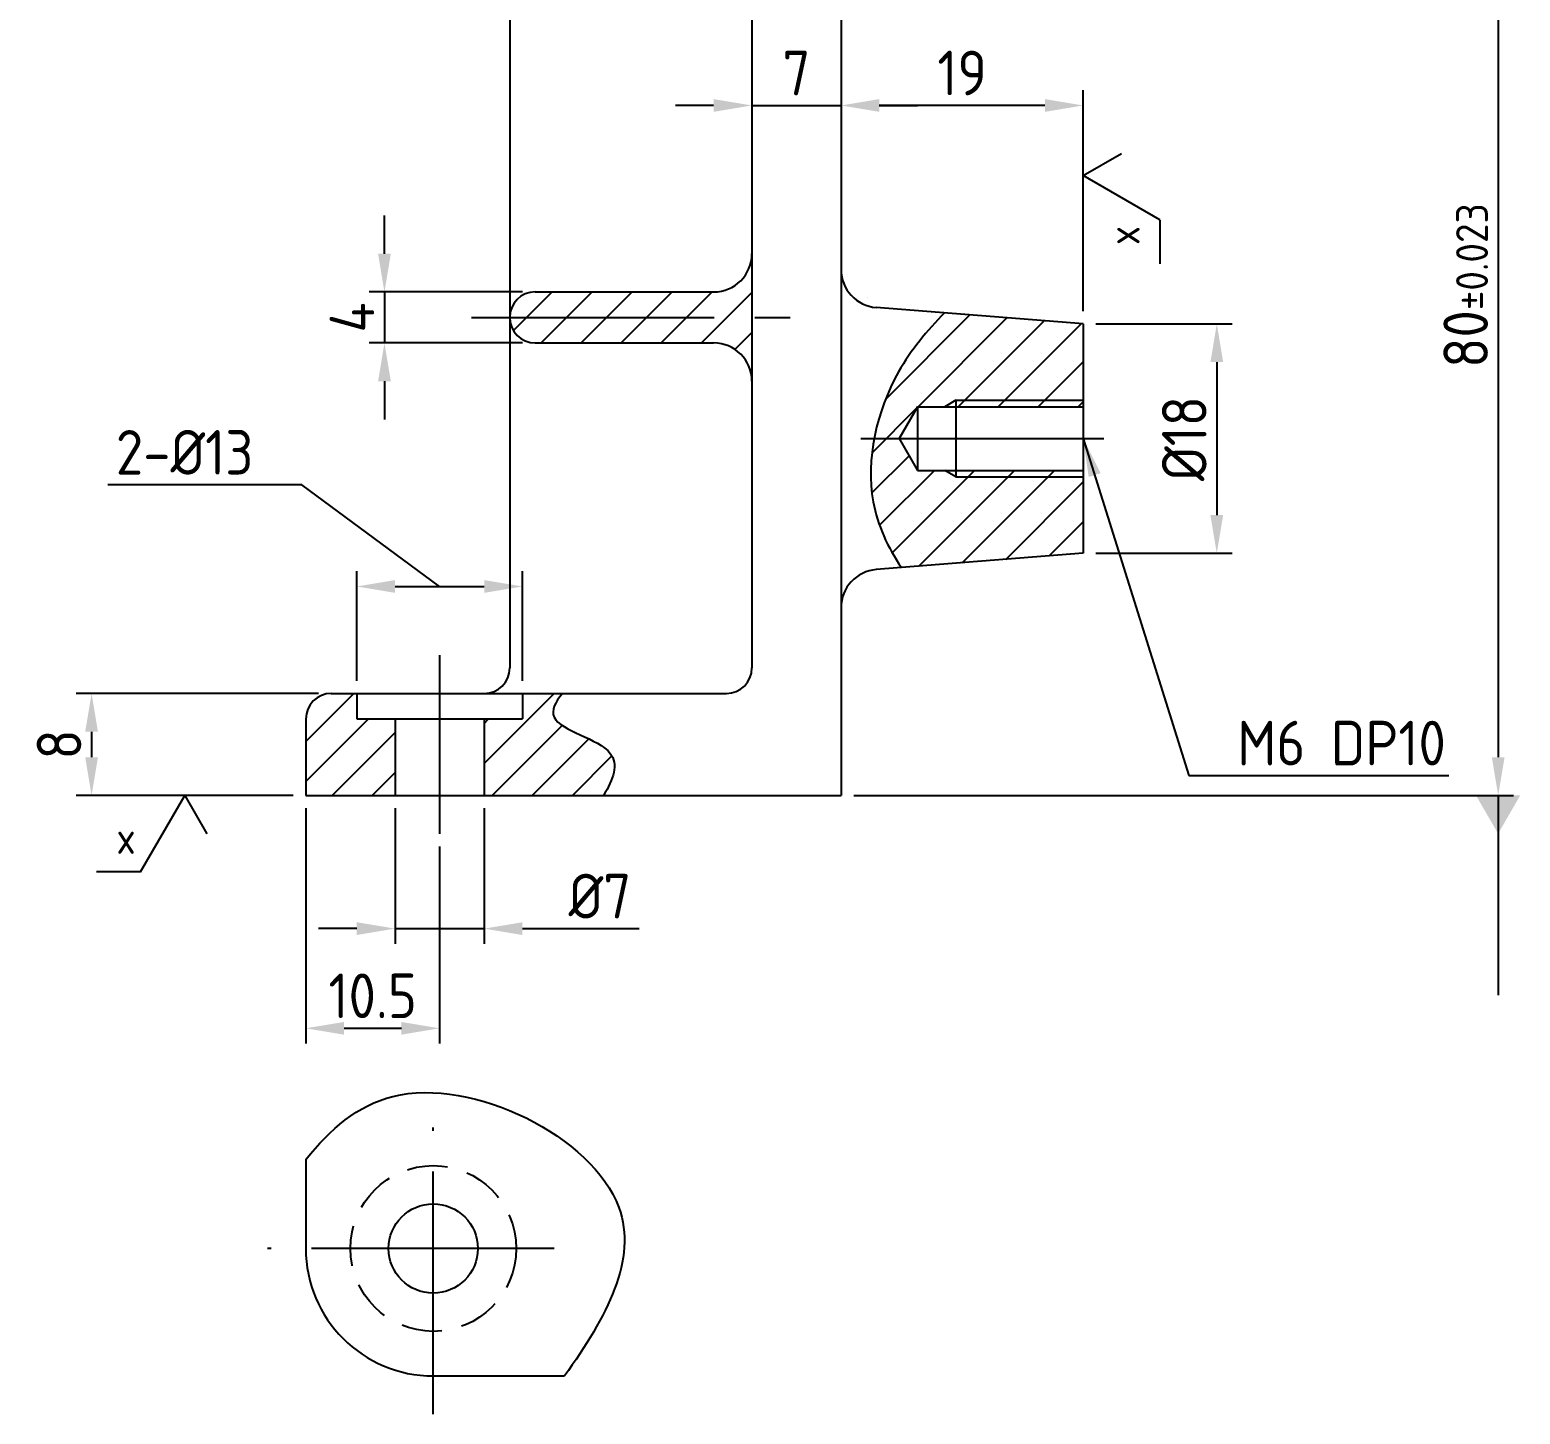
# Model space of a CAD drawing. Header units: millimetres. Extents: x 0 to 10991, y 0 to 768.
# Drawn here: x 1299.5 to 1416.4, y 459.2 to 567.8 of the extents above; entities that cross this region are included whole.
import ezdxf

# ---------------------------------------------------------------- set-up
doc = ezdxf.new("R2010")
doc.units = ezdxf.units.MM
doc.linetypes.add('CENTER2', pattern=[28.575, 19.05, -3.175, 3.175, -3.175])
doc.linetypes.add('HIDDEN2', pattern=[4.7625, 3.175, -1.5875])
for name, color, linetype in [('가는실선', 7, 'Continuous'), ('숨은선', 2, 'HIDDEN2'), ('외형선', 3, 'Continuous'), ('중심선', 7, 'CENTER2')]:
    doc.layers.add(name, color=color, linetype=linetype)
doc.styles.get("Standard").update_dxf_attribs({"font": 'isocp.shx', "bigfont": 'whgtxt.shx'})
doc.dimstyles.new('ISO-25', dxfattribs={"dimtxt": 3.5, "dimasz": 3, "dimexe": 1.2, "dimexo": 1, "dimgap": 0.8, "dimtad": 1, "dimdec": 3, "dimdsep": 46, "dimtxsty": 'Standard', "dimcen": 0, "dimclrd": 7, "dimclre": 7, "dimclrt": 2, "dimadec": 0, "dimazin": 2, "dimtfac": 1, "dimtdec": 3, "dimtmove": 0, "dimatfit": 3, "dimfxl": 0, "dimlwd": -1, "dimlwe": -1, "dimarcsym": 0})
pattern_1 = [(45, (73.4666, 0), (-1.5715448, 1.5715448), [])]

# ---------------------------------------------------------------- blocks, each defined once
blk = doc.blocks.new('*D375')
at = {"layer": 'Defpoints', "color": 0}
for p in [(1369.16, 587.75), (1363.16, 507.75), (1414.72, 507.75)]:
    blk.add_point(p, dxfattribs=at)
at = {"layer": '외형선', "color": 7}
for p, q in [((1370.16, 587.75), (1375.31, 587.75)), ((1383.36, 587.75), (1391.38, 587.75)), ((1406.13, 587.75), (1415.92, 587.75)), ((1414.72, 584.75), (1414.72, 510.75)), ((1364.16, 507.75), (1415.92, 507.75))]:
    blk.add_line(p, q, dxfattribs=at)
for points in [[(1414.22, 584.75), (1415.22, 584.75), (1414.72, 587.75)], [(1414.22, 510.75), (1415.22, 510.75), (1414.72, 507.75)]]:
    blk.add_solid(points, dxfattribs=at)
at = {"layer": '외형선', "color": 2, "insert": (1412.17, 547.75), "char_height": 3.5, "attachment_point": 5, "rotation": 90}
blk.add_mtext('80{\\H0.71429x;%%P0.023}', dxfattribs=at)
blk = doc.blocks.new('*D376')
at = {"layer": 'Defpoints', "color": 0}
for p in [(1382.16, 544.75), (1382.16, 526.75), (1392.64, 526.75)]:
    blk.add_point(p, dxfattribs=at)
at = {"layer": '외형선', "color": 7}
for p, q in [((1383.16, 544.75), (1393.84, 544.75)), ((1392.64, 541.75), (1392.64, 529.75)), ((1383.16, 526.75), (1393.84, 526.75))]:
    blk.add_line(p, q, dxfattribs=at)
for points in [[(1392.14, 541.75), (1393.14, 541.75), (1392.64, 544.75)], [(1392.14, 529.75), (1393.14, 529.75), (1392.64, 526.75)]]:
    blk.add_solid(points, dxfattribs=at)
at = {"layer": '외형선', "color": 2, "insert": (1390.09, 535.75), "char_height": 3.5, "attachment_point": 5, "rotation": 90}
blk.add_mtext('%%C18', dxfattribs=at)
blk = doc.blocks.new('*D377')
at = {"layer": 'Defpoints', "color": 0}
for p in [(1339.16, 547.25), (1327.33, 543.25), (1339.16, 543.25)]:
    blk.add_point(p, dxfattribs=at)
at = {"layer": '외형선', "color": 7}
for p, q in [((1327.33, 550.25), (1327.33, 553.25)), ((1338.16, 547.25), (1326.13, 547.25)), ((1327.33, 547.25), (1327.33, 543.25)), ((1338.16, 543.25), (1326.13, 543.25)), ((1327.33, 540.25), (1327.33, 537.25))]:
    blk.add_line(p, q, dxfattribs=at)
for points in [[(1326.83, 550.25), (1327.83, 550.25), (1327.33, 547.25)], [(1326.83, 540.25), (1327.83, 540.25), (1327.33, 543.25)]]:
    blk.add_solid(points, dxfattribs=at)
at = {"layer": '외형선', "color": 2, "insert": (1324.78, 545.25), "char_height": 3.5, "attachment_point": 5, "rotation": 90}
blk.add_mtext('4', dxfattribs=at)
blk = doc.blocks.new('*D383')
at = {"layer": 'Defpoints', "color": 0}
for p in [(1328.16, 507.75), (1335.16, 507.75), (1335.16, 497.3)]:
    blk.add_point(p, dxfattribs=at)
at = {"layer": '외형선', "color": 7}
for p, q in [((1328.16, 506.75), (1328.16, 496.1)), ((1335.16, 506.75), (1335.16, 496.1)), ((1325.16, 497.3), (1322.16, 497.3)), ((1328.16, 497.3), (1335.16, 497.3)), ((1338.16, 497.3), (1347.31, 497.3))]:
    blk.add_line(p, q, dxfattribs=at)
for points in [[(1325.16, 497.8), (1325.16, 496.8), (1328.16, 497.3)], [(1338.16, 497.8), (1338.16, 496.8), (1335.16, 497.3)]]:
    blk.add_solid(points, dxfattribs=at)
at = {"layer": '외형선', "color": 2, "insert": (1344.24, 499.85), "char_height": 3.5, "attachment_point": 5}
blk.add_mtext('%%C7', dxfattribs=at)
blk = doc.blocks.new('*D386')
at = {"layer": 'Defpoints', "color": 0}
for p in [(1321.16, 507.75), (1331.66, 504.75), (1331.66, 489.48)]:
    blk.add_point(p, dxfattribs=at)
at = {"layer": '외형선', "color": 7}
for p, q in [((1321.16, 506.75), (1321.16, 488.28)), ((1331.66, 503.75), (1331.66, 488.28)), ((1324.16, 489.48), (1328.66, 489.48))]:
    blk.add_line(p, q, dxfattribs=at)
for points in [[(1324.16, 489.98), (1324.16, 488.98), (1321.16, 489.48)], [(1328.66, 489.98), (1328.66, 488.98), (1331.66, 489.48)]]:
    blk.add_solid(points, dxfattribs=at)
at = {"layer": '외형선', "color": 2, "insert": (1326.41, 492.03), "char_height": 3.5, "attachment_point": 5}
blk.add_mtext('10.5', dxfattribs=at)
blk = doc.blocks.new('*D393')
at = {"layer": 'Defpoints', "color": 0}
for p in [(1323.16, 515.75), (1304.35, 507.75), (1321.16, 507.75)]:
    blk.add_point(p, dxfattribs=at)
at = {"layer": '외형선', "color": 7}
for p, q in [((1322.16, 515.75), (1303.15, 515.75)), ((1304.35, 512.75), (1304.35, 510.75)), ((1320.16, 507.75), (1303.15, 507.75))]:
    blk.add_line(p, q, dxfattribs=at)
for points in [[(1303.85, 512.75), (1304.85, 512.75), (1304.35, 515.75)], [(1303.85, 510.75), (1304.85, 510.75), (1304.35, 507.75)]]:
    blk.add_solid(points, dxfattribs=at)
at = {"layer": '외형선', "color": 2, "insert": (1301.8, 511.75), "char_height": 3.5, "attachment_point": 5, "rotation": 90}
blk.add_mtext('8', dxfattribs=at)

msp = doc.modelspace()

# ---------------------------------------------------------------- hatches: boundary and pattern name
at = {"layer": '가는실선'}
h = msp.add_hatch(dxfattribs=at)
h.set_pattern_fill('ANSI31', color=256, scale=0.7)
h.set_pattern_definition(pattern_1)
h.paths.add_polyline_path([(1356.1602, 550.249, -0.41421356), (1353.1602, 547.249), (1339.1602, 547.249, 0.41421356), (1337.1602, 545.249), (1356.1602, 545.249)])
h.paths.add_polyline_path([(1356.1602, 545.249), (1337.1602, 545.249, 0.41421356), (1339.1602, 543.249), (1353.1602, 543.249, -0.41421356), (1356.1602, 540.249)])
h = msp.add_hatch(dxfattribs=at)
h.set_pattern_fill('ANSI31', color=256, scale=0.7)
h.set_pattern_definition(pattern_1)
edge = h.paths.add_edge_path(flags=17)
edge.add_line((1382.1602, 544.749), (1371.2734, 545.6085))
edge.add_spline(control_points=[(1371.2734, 545.6085), (1369.9088, 544.2064), (1367.4898, 541.3316), (1366.1041, 537.5774), (1365.7589, 535.749)], knot_values=[3.68178511, 3.68178511, 3.68178511, 3.68178511, 9.53850858, 14.95368347, 14.95368347, 14.95368347, 14.95368347], degree=3, periodic=0)
edge.add_line((1365.7589, 535.749), (1367.7168, 535.749))
edge.add_line((1367.7168, 535.749), (1369.1602, 538.249))
edge.add_line((1369.1602, 538.249), (1371.2942, 538.249))
edge.add_line((1371.2942, 538.249), (1372.1602, 538.749))
edge.add_line((1372.1602, 538.749), (1382.1602, 538.749))
edge.add_line((1382.1602, 538.749), (1382.1602, 544.749))
h.paths.add_polyline_path([(1382.1602, 538.749), (1372.1602, 538.749), (1372.1602, 538.249), (1382.1602, 538.249)], flags=17)
h.paths.add_polyline_path([(1382.1602, 532.749), (1372.1602, 532.749), (1371.2942, 533.249), (1369.1602, 533.249), (1367.7168, 535.749), (1369.1602, 538.249), (1371.2942, 538.249), (1372.1602, 538.749), (1382.1602, 538.749), (1382.1602, 544.749), (1371.2734, 545.6085), (1365.9241, 546.0308, -0.39132207), (1363.1602, 549.0215), (1363.1602, 522.4765, -0.39132207), (1365.9241, 525.4672), (1382.1602, 526.749)])
edge = h.paths.add_edge_path()
edge.add_line((1382.1602, 532.749), (1372.1602, 532.749))
edge.add_line((1372.1602, 532.749), (1371.2942, 533.249))
edge.add_line((1371.2942, 533.249), (1369.1602, 533.249))
edge.add_line((1369.1602, 533.249), (1367.7168, 535.749))
edge.add_line((1367.7168, 535.749), (1365.7589, 535.749))
edge.add_spline(control_points=[(1365.7589, 535.749), (1365.4422, 534.0721), (1365.3396, 530.3723), (1366.8173, 527.2259), (1367.9027, 525.6234)], knot_values=[14.95368347, 14.95368347, 14.95368347, 14.95368347, 19.92028537, 25.77648017, 25.77648017, 25.77648017, 25.77648017], degree=3, periodic=0)
edge.add_line((1367.9027, 525.6234), (1382.1602, 526.749))
edge.add_line((1382.1602, 526.749), (1382.1602, 532.749))
edge = h.paths.add_edge_path()
edge.add_spline(control_points=[(1367.8006, 541.2017), (1368.0437, 541.6172), (1368.3029, 542.0191), (1368.5756, 542.4094)], knot_values=[7.86671883, 7.86671883, 7.86671883, 7.86671883, 9.28887005, 9.28887005, 9.28887005, 9.28887005], degree=3, periodic=0)
edge.add_spline(control_points=[(1368.5756, 542.4094), (1368.8378, 542.7846), (1369.1125, 543.1491), (1369.3975, 543.5048)], knot_values=[6.49975956, 6.49975956, 6.49975956, 6.49975956, 7.86671883, 7.86671883, 7.86671883, 7.86671883], degree=3, periodic=0)
edge.add_spline(control_points=[(1369.3975, 543.5048), (1369.6943, 543.8751), (1370.0022, 544.2358), (1370.319, 544.5891)], knot_values=[5.07675091, 5.07675091, 5.07675091, 5.07675091, 6.49975956, 6.49975956, 6.49975956, 6.49975956], degree=3, periodic=0)
edge.add_spline(control_points=[(1370.319, 544.5891), (1370.6294, 544.9354), (1370.9483, 545.2746), (1371.2734, 545.6085)], knot_values=[3.68178511, 3.68178511, 3.68178511, 3.68178511, 5.07675091, 5.07675091, 5.07675091, 5.07675091], degree=3, periodic=0)
edge.add_line((1371.2734, 545.6085), (1365.9241, 546.0308))
edge.add_arc((1366.1602, 549.0215), 3, 180, 265.486012, ccw=False)
edge.add_line((1363.1602, 549.0215), (1363.1602, 522.4765))
edge.add_arc((1366.1602, 522.4765), 3, 94.513988, 180, ccw=False)
edge.add_line((1365.9241, 525.4672), (1367.9027, 525.6234))
edge.add_spline(control_points=[(1367.9027, 525.6234), (1367.6493, 525.9974), (1367.4116, 526.3769), (1367.1916, 526.7626)], knot_values=[24.40959009, 24.40959009, 24.40959009, 24.40959009, 25.77648017, 25.77648017, 25.77648017, 25.77648017], degree=3, periodic=0)
edge.add_spline(control_points=[(1367.1916, 526.7626), (1366.9762, 527.1404), (1366.7779, 527.5242), (1366.5987, 527.9147)], knot_values=[23.07076915, 23.07076915, 23.07076915, 23.07076915, 24.40959009, 24.40959009, 24.40959009, 24.40959009], degree=3, periodic=0)
edge.add_spline(control_points=[(1366.5987, 527.9147), (1366.5035, 528.1223), (1366.4138, 528.3317), (1366.3297, 528.5432)], knot_values=[22.35923826, 22.35923826, 22.35923826, 22.35923826, 23.07076915, 23.07076915, 23.07076915, 23.07076915], degree=3, periodic=0)
edge.add_spline(control_points=[(1366.3297, 528.5432), (1366.2487, 528.7472), (1366.1729, 528.9531), (1366.1028, 529.1609)], knot_values=[21.67272654, 21.67272654, 21.67272654, 21.67272654, 22.35923826, 22.35923826, 22.35923826, 22.35923826], degree=3, periodic=0)
edge.add_spline(control_points=[(1366.1028, 529.1609), (1366.0334, 529.3669), (1365.9694, 529.5749), (1365.9113, 529.7849)], knot_values=[20.99232964, 20.99232964, 20.99232964, 20.99232964, 21.67272654, 21.67272654, 21.67272654, 21.67272654], degree=3, periodic=0)
edge.add_spline(control_points=[(1365.9113, 529.7849), (1365.8529, 529.9959), (1365.8003, 530.209), (1365.7539, 530.4242)], knot_values=[20.30856763, 20.30856763, 20.30856763, 20.30856763, 20.99232964, 20.99232964, 20.99232964, 20.99232964], degree=3, periodic=0)
edge.add_spline(control_points=[(1365.7539, 530.4242), (1365.7275, 530.5464), (1365.6847, 530.7626), (1365.6481, 530.981), (1365.6335, 531.0756)], knot_values=[19.62556659, 19.62556659, 19.62556659, 19.62556659, 20.01384885, 20.30856763, 20.30856763, 20.30856763, 20.30856763], degree=3, periodic=0)
edge.add_spline(control_points=[(1365.6335, 531.0756), (1365.6002, 531.291), (1365.5729, 531.5082), (1365.5515, 531.7272)], knot_values=[18.95495977, 18.95495977, 18.95495977, 18.95495977, 19.62556659, 19.62556659, 19.62556659, 19.62556659], degree=3, periodic=0)
edge.add_spline(control_points=[(1365.5515, 531.7272), (1365.5292, 531.9545), (1365.5133, 532.1835), (1365.5035, 532.414)], knot_values=[18.25870366, 18.25870366, 18.25870366, 18.25870366, 18.95495977, 18.95495977, 18.95495977, 18.95495977], degree=3, periodic=0)
edge.add_spline(control_points=[(1365.5035, 532.414), (1365.4745, 533.0926), (1365.4987, 533.7833), (1365.5715, 534.4763)], knot_values=[16.20840259, 16.20840259, 16.20840259, 16.20840259, 18.25870366, 18.25870366, 18.25870366, 18.25870366], degree=3, periodic=0)
edge.add_spline(control_points=[(1365.5715, 534.4763), (1365.6161, 534.9004), (1365.6789, 535.3254), (1365.7589, 535.749)], knot_values=[14.95368347, 14.95368347, 14.95368347, 14.95368347, 16.20840259, 16.20840259, 16.20840259, 16.20840259], degree=3, periodic=0)
edge.add_spline(control_points=[(1365.7589, 535.749), (1365.7668, 535.7911), (1365.7749, 535.8331), (1365.7832, 535.8752)], knot_values=[14.82910749, 14.82910749, 14.82910749, 14.82910749, 14.95368347, 14.95368347, 14.95368347, 14.95368347], degree=3, periodic=0)
edge.add_spline(control_points=[(1365.7832, 535.8752), (1365.8751, 536.3417), (1365.9878, 536.8063), (1366.1198, 537.2661)], knot_values=[13.44651145, 13.44651145, 13.44651145, 13.44651145, 14.82910749, 14.82910749, 14.82910749, 14.82910749], degree=3, periodic=0)
edge.add_spline(control_points=[(1366.1198, 537.2661), (1366.2546, 537.7352), (1366.4096, 538.1993), (1366.5833, 538.6552)], knot_values=[12.03574406, 12.03574406, 12.03574406, 12.03574406, 13.44651145, 13.44651145, 13.44651145, 13.44651145], degree=3, periodic=0)
edge.add_spline(control_points=[(1366.5833, 538.6552), (1366.7531, 539.1009), (1366.9409, 539.5387), (1367.1452, 539.9658)], knot_values=[10.65654474, 10.65654474, 10.65654474, 10.65654474, 12.03574406, 12.03574406, 12.03574406, 12.03574406], degree=3, periodic=0)
edge.add_spline(control_points=[(1367.1452, 539.9658), (1367.3108, 540.312), (1367.5267, 540.7268), (1367.7579, 541.1287), (1367.8006, 541.2017)], knot_values=[9.28887005, 9.28887005, 9.28887005, 9.28887005, 10.40690622, 10.65654474, 10.65654474, 10.65654474, 10.65654474], degree=3, periodic=0)
edge = h.paths.add_edge_path(flags=17)
edge.add_line((1382.1602, 544.749), (1371.2734, 545.6085))
edge.add_spline(control_points=[(1371.2734, 545.6085), (1369.9088, 544.2064), (1367.4898, 541.3316), (1366.1041, 537.5774), (1365.7589, 535.749)], knot_values=[3.68178511, 3.68178511, 3.68178511, 3.68178511, 9.53850858, 14.95368347, 14.95368347, 14.95368347, 14.95368347], degree=3, periodic=0)
edge.add_line((1365.7589, 535.749), (1367.7168, 535.749))
edge.add_line((1367.7168, 535.749), (1369.1602, 538.249))
edge.add_line((1369.1602, 538.249), (1371.2942, 538.249))
edge.add_line((1371.2942, 538.249), (1372.1602, 538.749))
edge.add_line((1372.1602, 538.749), (1382.1602, 538.749))
edge.add_line((1382.1602, 538.749), (1382.1602, 544.749))
edge = h.paths.add_edge_path(flags=17)
edge.add_line((1382.1602, 532.749), (1372.1602, 532.749))
edge.add_line((1372.1602, 532.749), (1371.2942, 533.249))
edge.add_line((1371.2942, 533.249), (1369.1602, 533.249))
edge.add_line((1369.1602, 533.249), (1367.7168, 535.749))
edge.add_line((1367.7168, 535.749), (1365.7589, 535.749))
edge.add_spline(control_points=[(1365.7589, 535.749), (1365.7019, 535.4476), (1365.6537, 535.1456), (1365.6146, 534.8436)], knot_values=[14.95368347, 14.95368347, 14.95368347, 14.95368347, 15.84630779, 15.84630779, 15.84630779, 15.84630779], degree=3, periodic=0)
edge.add_spline(control_points=[(1365.6146, 534.8436), (1365.5987, 534.7211), (1365.5844, 534.5987), (1365.5715, 534.4763)], knot_values=[15.84630779, 15.84630779, 15.84630779, 15.84630779, 16.20840259, 16.20840259, 16.20840259, 16.20840259], degree=3, periodic=0)
edge.add_spline(control_points=[(1365.5715, 534.4763), (1365.5549, 534.3183), (1365.5408, 534.1605), (1365.5293, 534.0029)], knot_values=[16.20840259, 16.20840259, 16.20840259, 16.20840259, 16.67569686, 16.67569686, 16.67569686, 16.67569686], degree=3, periodic=0)
edge.add_spline(control_points=[(1365.5293, 534.0029), (1365.5039, 533.6539), (1365.4911, 533.3061), (1365.4915, 532.9606)], knot_values=[16.67569686, 16.67569686, 16.67569686, 16.67569686, 17.7106291, 17.7106291, 17.7106291, 17.7106291], degree=3, periodic=0)
edge.add_spline(control_points=[(1365.4915, 532.9606), (1365.4918, 532.7777), (1365.4957, 532.5954), (1365.5035, 532.414)], knot_values=[17.7106291, 17.7106291, 17.7106291, 17.7106291, 18.25870366, 18.25870366, 18.25870366, 18.25870366], degree=3, periodic=0)
edge.add_spline(control_points=[(1365.5035, 532.414), (1365.5054, 532.3689), (1365.5075, 532.324), (1365.5099, 532.279)], knot_values=[18.25870366, 18.25870366, 18.25870366, 18.25870366, 18.3948053, 18.3948053, 18.3948053, 18.3948053], degree=3, periodic=0)
edge.add_spline(control_points=[(1365.5099, 532.279), (1365.5198, 532.0941), (1365.5336, 531.91), (1365.5515, 531.7272)], knot_values=[18.3948053, 18.3948053, 18.3948053, 18.3948053, 18.95495977, 18.95495977, 18.95495977, 18.95495977], degree=3, periodic=0)
edge.add_spline(control_points=[(1365.5515, 531.7272), (1365.5666, 531.5732), (1365.5845, 531.42), (1365.6054, 531.2678)], knot_values=[18.95495977, 18.95495977, 18.95495977, 18.95495977, 19.42660467, 19.42660467, 19.42660467, 19.42660467], degree=3, periodic=0)
edge.add_spline(control_points=[(1365.6054, 531.2678), (1365.6143, 531.2036), (1365.6236, 531.1395), (1365.6335, 531.0756)], knot_values=[19.42660467, 19.42660467, 19.42660467, 19.42660467, 19.62556659, 19.62556659, 19.62556659, 19.62556659], degree=3, periodic=0)
edge.add_spline(control_points=[(1365.6335, 531.0756), (1365.6404, 531.0308), (1365.6476, 530.986), (1365.6551, 530.9413)], knot_values=[19.62556659, 19.62556659, 19.62556659, 19.62556659, 19.76532655, 19.76532655, 19.76532655, 19.76532655], degree=3, periodic=0)
edge.add_spline(control_points=[(1365.6551, 530.9413), (1365.6633, 530.8917), (1365.6934, 530.7184), (1365.7275, 530.5465), (1365.7539, 530.4243)], knot_values=[19.76532655, 19.76532655, 19.76532655, 19.76532655, 19.92028537, 20.30845739, 20.30845739, 20.30845739, 20.30845739], degree=3, periodic=0)
edge.add_spline(control_points=[(1365.7539, 530.4243), (1365.7539, 530.4243), (1365.7539, 530.4242), (1365.7539, 530.4242)], knot_values=[20.30845739, 20.30845739, 20.30845739, 20.30845739, 20.30856763, 20.30856763, 20.30856763, 20.30856763], degree=3, periodic=0)
edge.add_spline(control_points=[(1365.7539, 530.4242), (1365.787, 530.2706), (1365.8232, 530.1182), (1365.8625, 529.9668)], knot_values=[20.30856763, 20.30856763, 20.30856763, 20.30856763, 20.79636216, 20.79636216, 20.79636216, 20.79636216], degree=3, periodic=0)
edge.add_spline(control_points=[(1365.8625, 529.9668), (1365.8783, 529.906), (1365.8945, 529.8453), (1365.9113, 529.7849)], knot_values=[20.79636216, 20.79636216, 20.79636216, 20.79636216, 20.99232964, 20.99232964, 20.99232964, 20.99232964], degree=3, periodic=0)
edge.add_spline(control_points=[(1365.9113, 529.7849), (1365.9236, 529.7402), (1365.9363, 529.6957), (1365.9492, 529.6512)], knot_values=[20.99232964, 20.99232964, 20.99232964, 20.99232964, 21.13700097, 21.13700097, 21.13700097, 21.13700097], degree=3, periodic=0)
edge.add_spline(control_points=[(1365.9492, 529.6512), (1365.9969, 529.4866), (1366.0481, 529.3232), (1366.1028, 529.161)], knot_values=[21.13700097, 21.13700097, 21.13700097, 21.13700097, 21.67262842, 21.67262842, 21.67262842, 21.67262842], degree=3, periodic=0)
edge.add_spline(control_points=[(1366.1028, 529.161), (1366.1028, 529.161), (1366.1028, 529.161), (1366.1028, 529.1609)], knot_values=[21.67262842, 21.67262842, 21.67262842, 21.67262842, 21.67272654, 21.67272654, 21.67272654, 21.67272654], degree=3, periodic=0)
edge.add_spline(control_points=[(1366.1028, 529.1609), (1366.1536, 529.0105), (1366.2072, 528.8612), (1366.2637, 528.7128)], knot_values=[21.67272654, 21.67272654, 21.67272654, 21.67272654, 22.16947724, 22.16947724, 22.16947724, 22.16947724], degree=3, periodic=0)
edge.add_spline(control_points=[(1366.2637, 528.7128), (1366.2853, 528.6561), (1366.3073, 528.5996), (1366.3297, 528.5432)], knot_values=[22.16947724, 22.16947724, 22.16947724, 22.16947724, 22.35923826, 22.35923826, 22.35923826, 22.35923826], degree=3, periodic=0)
edge.add_spline(control_points=[(1366.3297, 528.5432), (1366.3486, 528.4958), (1366.3677, 528.4486), (1366.3871, 528.4014)], knot_values=[22.35923826, 22.35923826, 22.35923826, 22.35923826, 22.51859266, 22.51859266, 22.51859266, 22.51859266], degree=3, periodic=0)
edge.add_spline(control_points=[(1366.3871, 528.4014), (1366.4543, 528.238), (1366.5249, 528.0758), (1366.5987, 527.9147)], knot_values=[22.51859266, 22.51859266, 22.51859266, 22.51859266, 23.07076915, 23.07076915, 23.07076915, 23.07076915], degree=3, periodic=0)
edge.add_spline(control_points=[(1366.5987, 527.9147), (1366.7317, 527.6248), (1366.8753, 527.3386), (1367.0286, 527.0559)], knot_values=[23.07076915, 23.07076915, 23.07076915, 23.07076915, 24.06466464, 24.06466464, 24.06466464, 24.06466464], degree=3, periodic=0)
edge.add_spline(control_points=[(1367.0286, 527.0559), (1367.0818, 526.9577), (1367.1361, 526.86), (1367.1916, 526.7626)], knot_values=[24.06466464, 24.06466464, 24.06466464, 24.06466464, 24.40959009, 24.40959009, 24.40959009, 24.40959009], degree=3, periodic=0)
edge.add_spline(control_points=[(1367.1916, 526.7626), (1367.2449, 526.6693), (1367.2991, 526.5763), (1367.3544, 526.4837)], knot_values=[24.40959009, 24.40959009, 24.40959009, 24.40959009, 24.74043318, 24.74043318, 24.74043318, 24.74043318], degree=3, periodic=0)
edge.add_spline(control_points=[(1367.3544, 526.4837), (1367.5276, 526.1935), (1367.7106, 525.9069), (1367.9027, 525.6234)], knot_values=[24.74043318, 24.74043318, 24.74043318, 24.74043318, 25.77648017, 25.77648017, 25.77648017, 25.77648017], degree=3, periodic=0)
edge.add_line((1367.9027, 525.6234), (1382.1602, 526.749))
edge.add_line((1382.1602, 526.749), (1382.1602, 532.749))
h.paths.add_polyline_path([(1382.1602, 533.249), (1372.1602, 533.249), (1372.1602, 532.749), (1382.1602, 532.749)], flags=17)
h = msp.add_hatch(dxfattribs=at)
h.set_pattern_fill('ANSI31', color=256, scale=0.7)
h.set_pattern_definition([(45, (35.983, 0), (-1.5715448, 1.5715448), [])])
edge = h.paths.add_edge_path()
edge.add_spline(control_points=[(1344.5204, 507.749), (1345.3002, 509.031), (1346.2626, 511.8222), (1339.748, 513.0672), (1340.709, 515.0506), (1341.2918, 515.749)], knot_values=[2.40488075, 2.40488075, 2.40488075, 2.40488075, 6.17809919, 11.4129991, 13.90582103, 13.90582103, 13.90582103, 13.90582103], degree=3, periodic=0)
edge.add_line((1341.2918, 515.749), (1338.1602, 515.749))
edge.add_line((1338.1602, 515.749), (1338.1602, 513.749))
edge.add_line((1338.1602, 513.749), (1335.1602, 513.749))
edge.add_line((1335.1602, 513.749), (1335.1602, 507.749))
edge.add_line((1335.1602, 507.749), (1344.5204, 507.749))
h.paths.add_polyline_path([(1328.1602, 513.749), (1325.1602, 513.749), (1325.1602, 515.749), (1323.1602, 515.749, 0.41421356), (1321.1602, 513.749), (1321.1602, 507.749), (1328.1602, 507.749)])

# ---------------------------------------------------------------- linework, layer by layer
for p, q in [((1382.1602, 556.383), (1385.1602, 558.1151)), ((1388.1602, 552.9189), (1382.1602, 556.383)), ((1388.1602, 552.9189), (1388.1602, 549.4548)), ((1308.1908, 501.749), (1311.6549, 507.749)), ((1311.6549, 507.749), (1313.387, 504.749)), ((1308.1908, 501.749), (1304.7267, 501.749))]:
    msp.add_line(p, q, dxfattribs=at)
at = {"layer": '숨은선'}
msp.add_circle((1331.1602, 472.206), 6.5, dxfattribs=at)
at = {"layer": '외형선'}
for p, q in [((1337.1602, 572.749), (1337.1602, 517.749)), ((1356.1602, 572.749), (1356.1602, 517.749)), ((1363.1602, 572.749), (1363.1602, 507.749)), ((1339.1602, 547.249), (1353.1602, 547.249)), ((1382.1602, 544.749), (1365.9241, 546.0308)), ((1382.1602, 544.749), (1382.1602, 526.749)), ((1339.1602, 543.249), (1353.1602, 543.249)), ((1369.1602, 538.249), (1367.7168, 535.749)), ((1369.1602, 538.249), (1382.1602, 538.249)), ((1369.1602, 538.249), (1369.1602, 533.249)), ((1372.1602, 538.749), (1372.1602, 532.749)), ((1367.7168, 535.749), (1369.1602, 533.249)), ((1369.1602, 533.249), (1382.1602, 533.249)), ((1382.1602, 526.749), (1365.9241, 525.4672)), ((1323.1602, 515.749), (1354.1602, 515.749)), ((1325.1602, 515.749), (1325.1602, 513.749)), ((1338.1602, 515.749), (1338.1602, 513.749)), ((1321.1602, 513.749), (1321.1602, 507.749)), ((1325.1602, 513.749), (1338.1602, 513.749)), ((1328.1602, 513.749), (1328.1602, 507.749)), ((1335.1602, 513.749), (1335.1602, 507.749)), ((1321.1602, 507.749), (1363.1602, 507.749)), ((1321.1602, 479.1856), (1321.1602, 472.206)), ((1331.1602, 462.206), (1341.4642, 462.206))]:
    msp.add_line(p, q, dxfattribs=at)
at = {"layer": '외형선', "color": 7}
for p, q in [((1382.1602, 545.749), (1382.1602, 563.0805)), ((1353.1602, 561.8805), (1350.1602, 561.8805)), ((1356.1602, 561.8805), (1363.1602, 561.8805)), ((1379.1602, 561.8805), (1366.1602, 561.8805)), ((1366.1602, 561.8805), (1369.1602, 561.8805)), ((1325.1602, 516.749), (1325.1602, 525.3433)), ((1338.1602, 516.749), (1338.1602, 525.3433)), ((1328.1602, 524.1433), (1335.1602, 524.1433))]:
    msp.add_line(p, q, dxfattribs=at)
at = {"layer": '외형선'}
msp.add_circle((1331.1602, 472.206), 3.5, dxfattribs=at)
for centre, radius, start, end in [((1353.1602, 550.249), 3, 270, 0), ((1366.1602, 549.0215), 3, 180, 265.486012), ((1339.1602, 545.249), 2, 90, 180), ((1339.1602, 545.249), 2, 180, 270), ((1353.1602, 540.249), 3, 0, 90), ((1366.1602, 522.4765), 3, 94.513988, 180), ((1335.1602, 517.749), 2, 270, 0), ((1354.1602, 517.749), 2, 270, 0), ((1323.1602, 513.749), 2, 90, 180), ((1331.1602, 472.206), 10, 180, 270)]:
    msp.add_arc(centre, radius, start, end, dxfattribs=at)
for points, knots in [([(1371.2734, 545.6085), (1369.9088, 544.2064), (1366.4239, 540.0649), (1364.6002, 531.9466), (1366.8173, 527.2259), (1367.9027, 525.6234)], [3.68178511, 3.68178511, 3.68178511, 3.68178511, 9.53850858, 19.92028537, 25.77648017, 25.77648017, 25.77648017, 25.77648017]), ([(1341.2918, 515.749), (1340.709, 515.0506), (1339.748, 513.0672), (1346.2626, 511.8222), (1345.3002, 509.031), (1344.5204, 507.749)], [2.40488075, 2.40488075, 2.40488075, 2.40488075, 4.89770268, 10.1326026, 13.90582103, 13.90582103, 13.90582103, 13.90582103]), ([(1321.1602, 479.1856), (1323.0763, 481.5527), (1330.1101, 487.756), (1350.5696, 477.5439), (1344.7552, 466.833), (1341.4642, 462.206)], [5.47926229, 5.47926229, 5.47926229, 5.47926229, 14.18385471, 33.92821084, 48.40062096, 48.40062096, 48.40062096, 48.40062096])]:
    msp.add_open_spline(points, degree=3, knots=knots, dxfattribs=at)
at = {"layer": '외형선', "color": 7}
for points in [[(1353.1602, 562.3805), (1353.1602, 561.3805), (1356.1602, 561.8805)], [(1366.1602, 562.3805), (1366.1602, 561.3805), (1363.1602, 561.8805)], [(1379.1602, 562.3805), (1379.1602, 561.3805), (1382.1602, 561.8805)], [(1328.1602, 524.6433), (1328.1602, 523.6433), (1325.1602, 524.1433)], [(1335.1602, 524.6433), (1335.1602, 523.6433), (1338.1602, 524.1433)]]:
    msp.add_solid(points, dxfattribs=at)
at = {"layer": '중심선'}
for p, q in [((1334.1602, 545.249), (1359.1602, 545.249)), ((1372.1602, 538.749), (1371.2942, 538.249)), ((1372.1602, 538.749), (1382.1602, 538.749)), ((1364.7168, 535.749), (1385.1602, 535.749)), ((1372.1602, 532.749), (1371.2942, 533.249)), ((1372.1602, 532.749), (1382.1602, 532.749)), ((1331.6602, 518.749), (1331.6602, 504.749)), ((1331.1602, 459.206), (1331.1602, 481.706)), ((1340.6602, 472.206), (1318.1602, 472.206))]:
    msp.add_line(p, q, dxfattribs=at)

# ---------------------------------------------------------------- texts
at = {"layer": '가는실선', "insert": (1384.0829, 550.9156), "char_height": 2.5, "attachment_point": 1, "rotation": 90}
msp.add_mtext_dynamic_manual_height_columns('x', width=5.706502, gutter_width=12.5, heights=[0], dxfattribs=at)
at = {"layer": '가는실선', "insert": (1306.2914, 505.664), "char_height": 2.5, "attachment_point": 1}
msp.add_mtext_dynamic_manual_height_columns('x', width=5.706502, gutter_width=12.5, heights=[0], dxfattribs=at)
at = {"layer": '외형선', "color": 2, "char_height": 3.5}
for s, insert, attachment_point in [('7', (1359.6602, 564.4305), 5), ('19', (1372.6602, 564.4305), 5), ('2-%%C13', (1317.0497, 532.9168), 9), ('M6 DP10', (1394.2447, 510.1076), 7)]:
    msp.add_mtext(s, dxfattribs=dict(at, insert=insert, attachment_point=attachment_point))

# ---------------------------------------------------------------- dimensions: what is measured, and where the dimension line sits
at = {"layer": '외형선'}
for base, p1, p2, text, picture, middle in [((1414.7152, 507.749), (1369.1602, 587.749), (1363.1602, 507.749), '<>{\\H0.71429x;%%P0.023}', '*D375', (1412.1652, 547.749)), ((1392.6359, 526.749), (1382.1602, 544.749), (1382.1602, 526.749), '%%C<>', '*D376', (1390.0859, 535.749))]:
    dim = msp.add_linear_dim(base=base, p1=p1, p2=p2, angle=90, text=text, dimstyle='ISO-25', dxfattribs=at)
    dim.commit()
    dim.dimension.update_dxf_attribs({"geometry": picture, "text_midpoint": middle})
for base, p1, p2, picture, middle in [((1327.3273, 543.249), (1339.1602, 547.249), (1339.1602, 543.249), '*D377', (1324.7773, 545.249)), ((1304.3496, 507.749), (1323.1602, 515.749), (1321.1602, 507.749), '*D393', (1301.7996, 511.749))]:
    dim = msp.add_linear_dim(base=base, p1=p1, p2=p2, angle=90, dimstyle='ISO-25', dxfattribs=at)
    dim.commit()
    dim.dimension.update_dxf_attribs({"geometry": picture, "text_midpoint": middle})
dim = msp.add_linear_dim(base=(1331.6602, 489.4804), p1=(1321.1602, 507.749), p2=(1331.6602, 504.749), dimstyle='ISO-25', dxfattribs=at)
dim.commit()
dim.dimension.update_dxf_attribs({"geometry": '*D386', "text_midpoint": (1326.4102, 492.0304)})
dim = msp.add_linear_dim(base=(1335.1602, 497.303), p1=(1328.1602, 507.749), p2=(1335.1602, 507.749), text='%%C<>', dimstyle='ISO-25', dxfattribs=at)
dim.commit()
dim.dimension.update_dxf_attribs({"geometry": '*D383', "text_midpoint": (1344.2352, 497.303), "dimtype": 160})

# ---------------------------------------------------------------- leaders
at = {"layer": '외형선', "annotation_type": 0, "has_hookline": 1}
for points, override, hookline_direction, text_width in [([(1382.1602, 535.749), (1390.4447, 509.3076), (1393.4447, 509.3076)], {"dimgap": 0.8, "dimtad": 1}, 0, 16.6132), ([(1331.6602, 524.1433), (1320.8497, 532.1168), (1317.8497, 532.1168)], {"dimgap": 0.8, "dimtad": 1, "dimldrblk": 'None'}, 1, 11.4339)]:
    msp.add_leader(points, dimstyle='ISO-25', override=override, dxfattribs=dict(at, hookline_direction=hookline_direction, text_width=text_width))
at = {"layer": '외형선'}
msp.add_leader([(1414.7152, 507.749), (1414.7152, 492.0883)], dimstyle='ISO-25', override={"dimgap": 0.8, "dimtad": 1, "dimldrblk": 'DatumFilled'}, dxfattribs=at)

doc.saveas('drawing.dxf')
